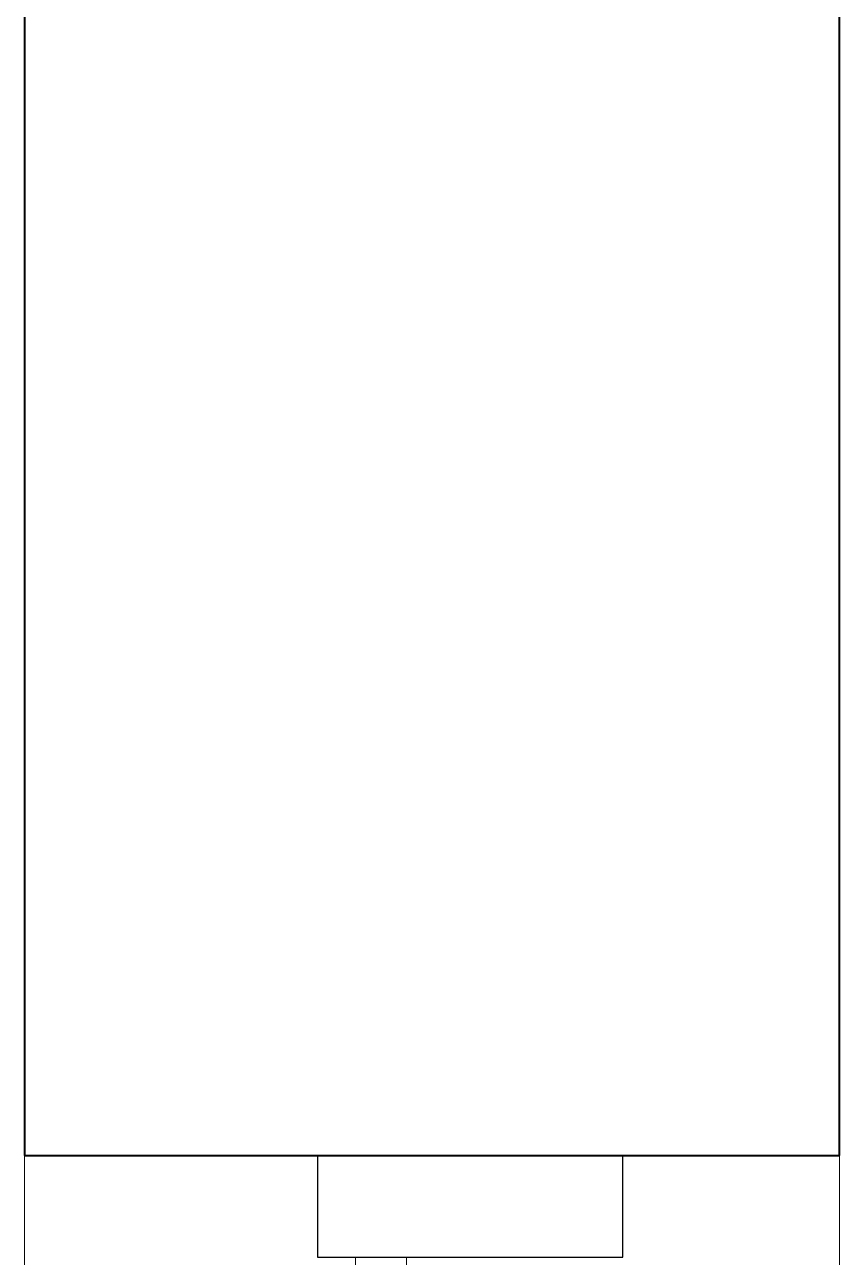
# Model space of a CAD drawing. Header units: inches. Extents: x -874 to -44, y 343 to 1063.
# Drawn here: x -858.34 to -842.34, y 899.17 to 923.38 of the extents above; entities that cross this region are included whole.
import ezdxf

# ---------------------------------------------------------------- set-up
doc = ezdxf.new("R2010")
doc.units = ezdxf.units.IN
doc.header["$MEASUREMENT"] = 0
for name, color, linetype, lineweight in [('A-GLAZ-CURT', 52, 'Continuous', 9), ('A-GLAZ-CWMG', 51, 'Continuous', 9), ('A-WALL', 113, 'Continuous', 15)]:
    doc.layers.add(name, color=color, linetype=linetype, lineweight=lineweight)

# ---------------------------------------------------------------- blocks, each defined once
blk = doc.blocks.new('System Panel - zGlazed-5173169-SECOND FLOOR FFE PLAN')
at = {"layer": 'A-GLAZ-CURT', "lineweight": 15}
for p, q in [((14, -0.5), (-14, -0.5)), ((-14, -0.5), (-14, -1.5)), ((14, -1.5), (14, -0.5)), ((-14, -1.5), (14, -1.5))]:
    blk.add_line(p, q, dxfattribs=at)
blk = doc.blocks.new('Rectangular Mullion - 6_ x 2_ Rectangular_CE_-5174041-SECOND FLOOR FFE PLAN')
at = {"layer": 'A-GLAZ-CWMG', "lineweight": 25}
for p, q in [((0, 2.25), (-2, 2.25)), ((-2, 2.25), (-2, -3.75)), ((0, -3.75), (0, 2.25)), ((-2, -3.75), (0, -3.75))]:
    blk.add_line(p, q, dxfattribs=at)

msp = doc.modelspace()

# ---------------------------------------------------------------- linework, layer by layer
at = {"layer": 'A-WALL', "lineweight": 40}
for p, q in [((-858.336, 942.173), (-858.336, 901.173)), ((-842.336, 901.173), (-842.336, 926.173)), ((-858.336, 901.173), (-842.336, 901.173))]:
    msp.add_line(p, q, dxfattribs=at)
at = {"layer": 'A-WALL'}
for p, q in [((-858.336, 869.173), (-858.336, 901.173)), ((-842.336, 901.173), (-842.336, 884.923))]:
    msp.add_line(p, q, dxfattribs=at)

# ---------------------------------------------------------------- block references
at = {"layer": 'A-GLAZ-CURT', "rotation": 269.9999999999999}
msp.add_blockref('System Panel - zGlazed-5173169-SECOND FLOOR FFE PLAN', (-850.336, 885.173), dxfattribs=at)
at = {"layer": 'A-GLAZ-CWMG', "rotation": 89.99999999999991}
msp.add_blockref('Rectangular Mullion - 6_ x 2_ Rectangular_CE_-5174041-SECOND FLOOR FFE PLAN', (-850.336, 901.173), dxfattribs=at)

doc.saveas('drawing.dxf')
